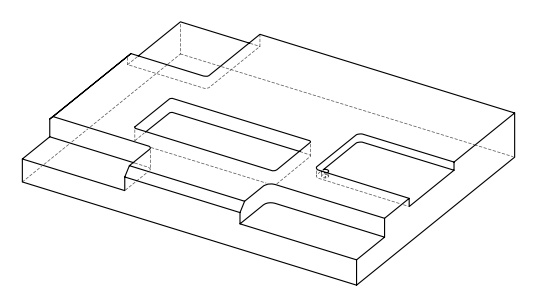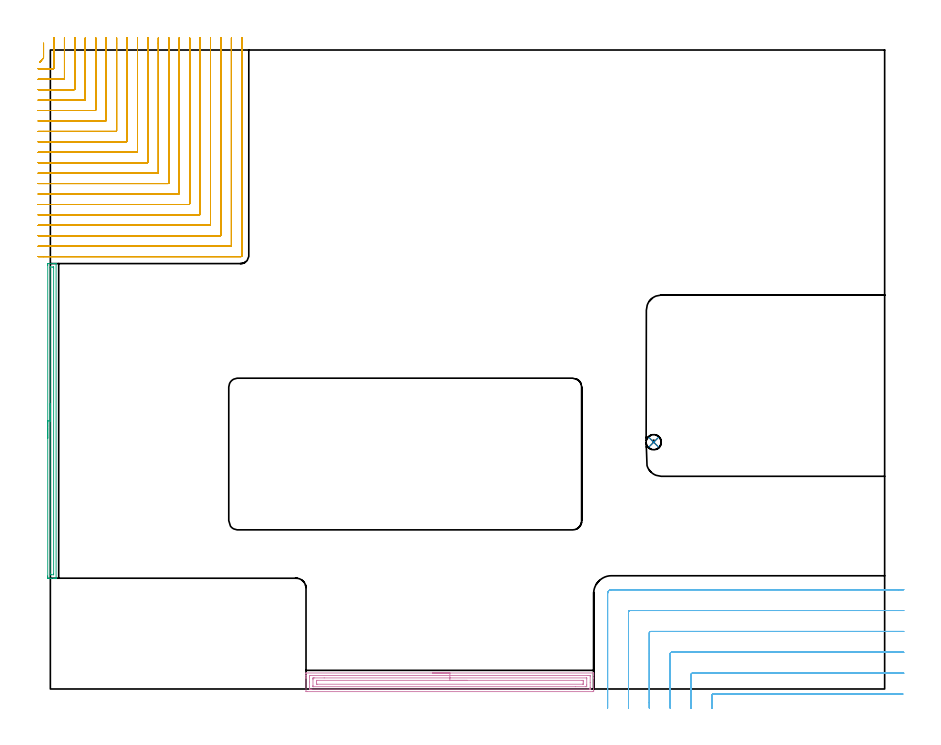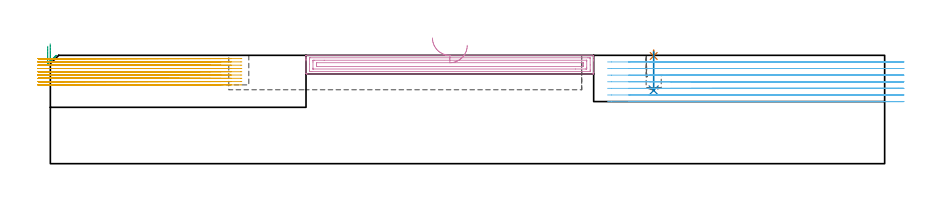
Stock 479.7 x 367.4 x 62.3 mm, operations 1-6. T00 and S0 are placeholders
(PLAN: 9 operations, 7 tool changes, 162 min)
(1 SPOT_DRILL | STEP1POCKET | NXT0321_9005460120000 | 0.03 min | 0 mm3)
(2 DRILL_BLIND_HOLE_INTO_CENTER | STEP1POCKET | NXT0301_058 | 0.09 min | 1128 mm3)
(3 AREA_MILL | FG_CHAMFER_SURFACE | UGT0205_001 | 3.07 min | 2157 mm3)
(4 AREA_MILL_1 | FG_CHAMFER_SURFACE_1 | UGT0205_001 | 5.54 min | 10171 mm3)
(5 MILL_CORNER_NOTCH_RECTANGULAR | CORNER_NOTCH_RECTANGULAR | NXT0201_009 | Follow Part, ap 2, ae 75% | 50.91 min | 238082 mm3)
(6 MILL_CORNER_NOTCH_RECTANGULAR_1 | CORNER_NOTCH_RECTANGULAR_1 | UGT0201_008 | Follow Part, ap 4, ae 75% | 16.25 min | 288770 mm3)
(7 MILL_CORNER_NOTCH_RECTANGULAR_2 | CORNER_NOTCH_RECTANGULAR_2 | NXT0201_013 | Follow Part, ap 2.5, ae 75% | 37.01 min | 279392 mm3)
(8 MILL_OPEN_POCKET | POCKET_OPEN | UGT0201_008 | Follow Part, ap 4, ae 75% | 10.31 min | 163121 mm3)
(9 MILL_RECTANGULAR_POCKET | POCKET_RECTANGULAR_STRAIGHT | NXT0201_013 | Follow Part, ap 2.5, ae 75% | 38.78 min | 349963 mm3)
(TOOL NXT0321_9005460120000 | NC Spot Drill, 142deg, 12mm, Carbide, Uncoated | D12 PA142 FL30 Z2)
(TOOL NXT0301_058 | Carbide Drill 8.7mm [860.1-0870-026A1-MM 2214] | D8.7 PA140 FL47 Z2)
(TOOL UGT0205_001 | Chamfer Mill 20 x 3 x 45 deg. | D20 FL50 Z2)
(TOOL NXT0201_009 | ENDMILL 8mm [2P460-0800-NA 1630] | D8 FL26 Z6)
(TOOL UGT0201_008 | End Mill 16 mm | D16 FL32 Z4)
(TOOL NXT0201_013 | ENDMILL 10mm | D10 FL30 Z4)
(OP 1 SPOT_DRILL)
G17 G21 G94 G90
T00 M6
G54
G17 G0 G90 X346.9 Y141.9 S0 M3
G43 Z72.3 H0
G94 G81 G98 Z61.926 F250. R65.3
G80
M5
M2
(OP 2 DRILL_BLIND_HOLE_INTO_CENTER)
G17 G21 G94 G90
T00 M6
G54
G17 G0 G90 X346.9 Y141.9 S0 M3
G43 Z72.3 H1
G94 G81 G98 Z42.1 F250. R64.3
G80
M5
M2
(OP 3 AREA_MILL)
G17 G21 G94 G90
T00 M6
G54
G17 G0 G90 X-1.5 Y144.15 S1061 M3
G43 Z72.3 H0
Z67.5
G94 G1 Y144.188 Z66.628 F250.
Y144.302 Z65.763
Y144.491 Z64.912
Y144.753 Z64.08
Y145.087 Z63.274
Y145.49 Z62.5
Y145.958 Z61.764
Y146.49 Z61.072
Y147.079 Z60.429
Y147.722 Z59.84
Y148.414 Z59.308
Y149.15 Z58.84
Y149.924 Z58.437
Y150.73 Z58.103
Y151.562 Z57.841
Y152.413 Z57.652
Y153.278 Z57.538
Y154.15 Z57.5
Y243.696
X-1.499 Y243.976 Z57.501
X-1.493 Y244.583 Z57.504
X-1.491 Y244.593 Z57.505
X-0.886 Y244.6 Z58.109
X1.793 Z60.788
X2.502 Z61.501
X2.813 Z61.813
X3.236 Y244.593 Z62.228
X3.297 Y244.59 Z62.288
X3.3 Y244.422 Z62.3
Y63.877
X3.297 Y63.708 Z62.288
X3.292 Y63.707 Z62.283
X3.235 Y63.704 Z62.226
X2.813 Y63.7 Z61.813
X2.501 Z61.501
X1.793 Z60.788
X0.546 Z59.543
X0.007 Z59.002
X-0.617 Z58.379
X-0.886 Y63.701 Z58.109
X-1.144 Y63.702 Z57.852
X-1.491 Y63.707 Z57.505
X-1.493 Y63.717 Z57.504
X-1.498 Y64.324 Z57.502
X-1.5 Y64.939 Z57.5
Y154.15
X-0.086 Z58.914
X-0.085 Y242.281 Z58.915
X-0.084 Y242.374 Z58.916
X-0.079 Y242.558 Z58.921
X-0.077 Y242.592 Z58.923
X-0.069 Y242.594 Z58.931
X-0.044 Y242.597 Z58.956
X0.007 Y242.599 Z59.007
X1.383 Z60.383
X1.793 Y242.593 Z60.793
X1.851 Y242.59 Z60.851
X1.879 Y242.582 Z60.879
X1.885 Y242.188 Z60.885
Y66.019
X1.884 Y65.926 Z60.884
X1.879 Y65.742 Z60.879
X1.876 Y65.708 Z60.876
X1.869 Y65.706 Z60.869
X1.844 Y65.703 Z60.844
X1.793 Y65.701 Z60.793
X0.417 Z59.417
X0.007 Y65.707 Z59.007
X-0.051 Y65.71 Z58.949
X-0.079 Y65.718 Z58.921
X-0.086 Y66.112 Z58.914
Y154.15
Y155.022 Z58.952
Y155.886 Z59.066
Y156.738 Z59.255
Y157.57 Z59.517
Y158.376 Z59.851
Y159.15 Z60.254
Y159.886 Z60.723
Y160.578 Z61.254
Y161.221 Z61.843
Y161.81 Z62.486
Y162.341 Z63.178
Y162.81 Z63.914
Y163.213 Z64.688
Y163.547 Z65.494
Y163.809 Z66.326
Y163.998 Z67.178
Y164.112 Z68.043
Y164.15 Z68.914
G0 Z72.3
M5
M2
(OP 4 AREA_MILL_1)
G17 G21 G94 G90
T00 M6
G54
G17 G0 G90 X219.7 Y9.2 S1061 M3
G43 Z72.3 H0
G94 G1 X219.738 Z71.428 F250.
X219.852 Z70.563
X220.041 Z69.712
X220.303 Z68.88
X220.637 Z68.074
X221.04 Z67.3
X221.508 Z66.564
X222.04 Z65.872
X222.629 Z65.229
X223.272 Z64.639
X223.964 Z64.108
X224.7 Z63.64
X225.474 Z63.237
X226.28 Z62.903
X227.112 Z62.641
X227.964 Z62.452
X228.828 Z62.338
X229.7 Z62.3
X312.242
X312.391 Y9.197 Z62.288
X312.393 Y9.184 Z62.275
X312.4 Y8.855 Z61.954
Y8.454 Z61.553
Y7.828 Z60.923
Y6.631 Z59.728
Y6.06 Z59.154
Y-0.727 Z52.371
X312.397 Y-1.012 Z52.085
X312.391 Y-1.492 Z51.606
X312.283 Y-1.495 Z51.603
X311.796 Y-1.5 Z51.6
X147.604
X147.2 Y-1.496 Z51.602
X147.01 Y-1.491 Z51.606
X147. Y-1.298 Z51.799
Y6.06 Z59.154
Y6.631 Z59.728
Y6.944 Z60.04
Y7.516 Z60.612
Y7.828 Z60.923
Y8.855 Z61.954
X147.007 Y9.184 Z62.275
X147.009 Y9.197 Z62.288
X147.158 Y9.2 Z62.3
X229.7
Y7.786 Z60.886
X309.119
X310.011 Y7.784 Z60.884
X310.056
X310.39 Y7.768 Z60.868
X310.393 Y7.669 Z60.769
X310.399 Y7.445 Z60.545
X310.4 Y3.657 Z56.757
Y0.756 Z53.856
Y0.371 Z53.471
X310.395 Y-0.014 Z53.086
X310.391 Y-0.065 Z53.035
X310.387 Y-0.08 Z53.02
X310.381 Y-0.081 Z53.019
X310.33 Y-0.084 Z53.016
X310.224 Y-0.085 Z53.015
X310.011 Y-0.086 Z53.014
X150.281
X149.389 Y-0.085 Z53.015
X149.344 Y-0.084 Z53.016
X149.01 Y-0.068 Z53.032
X149.007 Y0.031 Z53.131
X149.001 Y0.255 Z53.355
X149. Y4.043 Z57.143
Y6.944 Z60.044
Y7.329 Z60.429
X149.005 Y7.714 Z60.814
X149.009 Y7.765 Z60.865
X149.013 Y7.78 Z60.88
X149.019 Y7.781 Z60.881
X149.07 Y7.784 Z60.884
X149.176 Y7.785 Z60.885
X149.389 Y7.786 Z60.886
X229.7
Y6.371 Z59.471
X308.227
X308.331 Y6.369 Z59.469
X308.368 Y6.367 Z59.467
X308.383 Y6.365 Z59.465
X308.39 Y6.345 Z59.445
X308.395 Y6.232 Z59.332
X308.398 Y6.06 Z59.16
X308.4 Y5.889 Z58.989
Y2.352 Z55.452
X308.396 Y1.64 Z54.74
X308.391 Y1.477 Z54.577
X308.375 Y1.335 Z54.435
X308.227 Y1.334 Z54.434
X307.648 Y1.329 Z54.429
X301.904 Y1.328 Z54.428
X151.173 Y1.329 Z54.429
X151.069 Y1.331 Z54.431
X151.032 Y1.333 Z54.433
X151.017 Y1.334 Z54.434
X151.01 Y1.355 Z54.455
X151.005 Y1.468 Z54.568
X151.001 Y1.64 Z54.74
X151. Y1.811 Z54.911
Y5.348 Z58.448
X151.005 Y6.06 Z59.16
X151.009 Y6.223 Z59.323
X151.025 Y6.364 Z59.464
X151.173 Y6.366 Z59.466
X151.753 Y6.37 Z59.47
X157.46 Y6.371 Z59.471
X229.7
Y4.957 Z58.057
X305.771
X306.295 Y4.955 Z58.055
X306.349 Y4.953 Z58.053
X306.382 Y4.951 Z58.051
X306.39 Y4.918 Z58.018
X306.395 Y4.724 Z57.824
X306.4 Y4.334 Z57.434
Y3.408 Z56.508
X306.397 Y2.987 Z56.087
X306.393 Y2.777 Z55.877
X306.39 Y2.755 Z55.855
X306.373 Y2.749 Z55.849
X306.317 Y2.746 Z55.846
X306.22 Y2.743 Z55.843
X153.629
X153.105 Y2.745 Z55.845
X153.051 Y2.746 Z55.846
X153.018 Y2.749 Z55.849
X153.01 Y2.782 Z55.882
X153.005 Y2.976 Z56.076
X153. Y3.366 Z56.466
Y4.25 Z57.35
Y4.292 Z57.392
X153.003 Y4.713 Z57.813
X153.007 Y4.923 Z58.023
X153.01 Y4.945 Z58.045
X153.027 Y4.95 Z58.05
X153.083 Y4.954 Z58.054
X153.18 Y4.956 Z58.056
X229.7 Y4.957 Z58.057
X230.572 Z58.095
X231.436 Z58.209
X232.288 Z58.398
X233.12 Z58.66
X233.926 Z58.994
X234.7 Z59.397
X235.436 Z59.866
X236.128 Z60.397
X236.771 Z60.986
X237.36 Z61.629
X237.892 Z62.321
X238.36 Z63.057
X238.763 Z63.831
X239.097 Z64.637
X239.359 Z65.469
X239.548 Z66.321
X239.662 Z67.186
X239.7 Z68.057
G0 Z72.3
M5
M2
(OP 5 MILL_CORNER_NOTCH_RECTANGULAR)
G17 G21 G94 G90
T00 M6
G54
G17 G0 G90 X-5.985 Y360.485 S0 M3
G43 Z72.3 H1
Z60.411
G94 G1 X-4. Y362.735 F250.
G3 X-3.9 Y362.992 R0.4
G1 Y368.289
Y371.289
G0 Z72.3
X-7. Y356.6
Z60.411
G1 X-4.
X1.707 F500.
G3 X2.1 Y356.993 R0.4
G1 Y371.4
Y374.4 F250.
G0 Z72.3
X-7. Y350.6
Z60.411
G1 X-4.
X1.707 F500.
X7.707
G3 X8.1 Y350.993 R0.4
G1 Y371.4
Y374.4 F250.
G0 Z72.3
X-7. Y344.6
Z60.411
G1 X-4.
X7.707 F500.
X13.706
G3 X14.1 Y344.994 R0.4
G1 Y371.4
Y374.4 F250.
G0 Z72.3
X-7. Y338.6
Z60.411
G1 X-4.
X13.706 F500.
X19.706
G3 X20.1 Y338.994 R0.4
G1 Y371.4
Y374.4 F250.
G0 Z72.3
X-7. Y332.6
Z60.411
G1 X-4.
X19.706 F500.
X25.706
G3 X26.1 Y332.994 R0.4
G1 Y371.4
Y374.4 F250.
G0 Z72.3
X-7. Y326.6
Z60.411
G1 X-4.
X25.706 F500.
X31.706
G3 X32.1 Y326.994 R0.4
G1 Y371.4
Y374.4 F250.
G0 Z72.3
X-7. Y320.6
Z60.411
G1 X-4.
X31.706 F500.
X37.705
G3 X38.1 Y320.995 R0.4
G1 Y371.4
Y374.4 F250.
G0 Z72.3
X-7. Y314.6
Z60.411
G1 X-4.
X37.705 F500.
X43.705
G3 X44.1 Y314.995 R0.4
G1 Y371.4
Y374.4 F250.
G0 Z72.3
X-7. Y308.6
Z60.411
G1 X-4.
X43.705 F500.
X49.705
G3 X50.1 Y308.995 R0.4
G1 Y371.4
Y374.4 F250.
G0 Z72.3
X-7. Y302.6
Z60.411
G1 X-4.
X49.705 F500.
X55.705
G3 X56.1 Y302.995 R0.4
G1 Y371.4
Y374.4 F250.
G0 Z72.3
X-7. Y296.6
Z60.411
G1 X-4.
X55.705 F500.
X61.705
G3 X62.1 Y296.995 R0.4
G1 Y371.4
Y374.4 F250.
G0 Z72.3
X-7. Y290.6
Z60.411
G1 X-4.
X61.705 F500.
X67.704
G3 X68.1 Y290.996 R0.4
G1 Y371.4
Y374.4 F250.
G0 Z72.3
X-7. Y284.6
Z60.411
G1 X-4.
X67.704 F500.
X73.704
G3 X74.1 Y284.996 R0.4
G1 Y371.4
Y374.4 F250.
G0 Z72.3
X-7. Y278.599
Z60.411
G1 X-4. Y278.6
X73.704 F500.
X79.704
G3 X80.1 Y278.996 R0.4
G1 Y371.4
Y374.4 F250.
G0 Z72.3
X-7. Y272.599
Z60.411
G1 X-4. Y272.6
X79.704 F500.
X85.704
G3 X86.1 Y272.996 R0.4
G1 Y371.4
Y374.4 F250.
G0 Z72.3
X-7. Y266.599
Z60.411
G1 X-4. Y266.6
X85.704 F500.
X91.704
G3 X92.1 Y266.996 R0.4
G1 Y371.4
Y374.4 F250.
G0 Z72.3
X-7. Y260.599
Z60.411
G1 X-4. Y260.6
X91.704 F500.
X97.703
G3 X98.1 Y260.997 R0.4
G1 Y371.4
Y374.4 F250.
G0 Z72.3
X-7. Y254.597
Z60.411
G1 X-4. Y254.6
X97.703 F500.
X103.703
G3 X104.1 Y254.997 R0.4
G1 Y371.4
Y374.4 F250.
G0 Z72.3
X-6.994 Y248.6
Z60.411
G1 X-3.994
X109.6 F500.
G3 X110.1 Y249.1 R0.5
G1 Y371.4
Y374.4 F250.
G0 Z72.3
X-5.985 Y360.485
Z58.522
G1 X-4. Y362.735
G3 X-3.9 Y362.992 R0.4
G1 Y368.289
Y371.289
G0 Z72.3
X-7. Y356.6
Z58.522
G1 X-4.
X1.707 F500.
G3 X2.1 Y356.993 R0.4
G1 Y371.4
Y374.4 F250.
G0 Z72.3
X-7. Y350.6
Z58.522
G1 X-4.
X7.707 F500.
G3 X8.1 Y350.993 R0.4
G1 Y371.4
Y374.4 F250.
G0 Z72.3
X-7. Y344.6
Z58.522
G1 X-4.
X13.706 F500.
G3 X14.1 Y344.994 R0.4
G1 Y371.4
Y374.4 F250.
G0 Z72.3
X-7. Y338.6
Z58.522
G1 X-4.
X19.706 F500.
G3 X20.1 Y338.994 R0.4
G1 Y371.4
Y374.4 F250.
G0 Z72.3
X-7. Y332.6
Z58.522
G1 X-4.
X25.706 F500.
G3 X26.1 Y332.994 R0.4
G1 Y371.4
Y374.4 F250.
G0 Z72.3
X-7. Y326.6
Z58.522
G1 X-4.
X31.706 F500.
G3 X32.1 Y326.994 R0.4
G1 Y371.4
Y374.4 F250.
G0 Z72.3
X-7. Y320.6
Z58.522
G1 X-4.
X37.705 F500.
G3 X38.1 Y320.995 R0.4
G1 Y371.4
Y374.4 F250.
G0 Z72.3
X-7. Y314.6
Z58.522
G1 X-4.
X43.705 F500.
G3 X44.1 Y314.995 R0.4
G1 Y371.4
Y374.4 F250.
G0 Z72.3
X-7. Y308.6
Z58.522
G1 X-4.
X49.705 F500.
G3 X50.1 Y308.995 R0.4
G1 Y371.4
Y374.4 F250.
G0 Z72.3
X-7. Y302.6
Z58.522
G1 X-4.
X55.705 F500.
G3 X56.1 Y302.995 R0.4
G1 Y371.4
Y374.4 F250.
G0 Z72.3
X-7. Y296.6
Z58.522
G1 X-4.
X61.705 F500.
G3 X62.1 Y296.995 R0.4
G1 Y371.4
Y374.4 F250.
G0 Z72.3
X-7. Y290.6
Z58.522
G1 X-4.
X67.704 F500.
G3 X68.1 Y290.996 R0.4
G1 Y371.4
Y374.4 F250.
G0 Z72.3
X-7. Y284.6
Z58.522
G1 X-4.
X73.704 F500.
G3 X74.1 Y284.996 R0.4
G1 Y371.4
Y374.4 F250.
G0 Z72.3
X-7. Y278.6
Z58.522
G1 X-4.
X79.704 F500.
G3 X80.1 Y278.996 R0.4
G1 Y371.4
Y374.4 F250.
G0 Z72.3
X-7. Y272.6
Z58.522
G1 X-4.
X85.704 F500.
G3 X86.1 Y272.996 R0.4
G1 Y371.4
Y374.4 F250.
G0 Z72.3
X-7. Y266.6
Z58.522
G1 X-4.
X91.704 F500.
G3 X92.1 Y266.996 R0.4
G1 Y371.4
Y374.4 F250.
G0 Z72.3
X-7. Y260.6
Z58.522
G1 X-4.
X97.703 F500.
G3 X98.1 Y260.997 R0.4
G1 Y371.4
Y374.4 F250.
G0 Z72.3
X-7. Y254.6
Z58.522
G1 X-4.
X103.703 F500.
G3 X104.1 Y254.997 R0.4
G1 Y371.4
Y374.4 F250.
G0 Z72.3
X-7. Y248.6
Z58.522
G1 X-4.
X109.6 F500.
G3 X110.1 Y249.1 R0.5
G1 Y371.4
Y374.4 F250.
G0 Z72.3
X-5.985 Y360.485
Z56.633
G1 X-4. Y362.735
G3 X-3.9 Y362.992 R0.4
G1 Y368.289
Y371.289
G0 Z72.3
X-7. Y356.6
Z56.633
G1 X-4.
X1.707 F500.
G3 X2.1 Y356.993 R0.4
G1 Y371.4
Y374.4 F250.
G0 Z72.3
X-7. Y350.6
Z56.633
G1 X-4.
X7.707 F500.
G3 X8.1 Y350.993 R0.4
G1 Y371.4
Y374.4 F250.
G0 Z72.3
X-7. Y344.6
Z56.633
G1 X-4.
X13.706 F500.
G3 X14.1 Y344.994 R0.4
G1 Y371.4
Y374.4 F250.
G0 Z72.3
X-7. Y338.6
Z56.633
G1 X-4.
X19.706 F500.
G3 X20.1 Y338.994 R0.4
G1 Y371.4
Y374.4 F250.
G0 Z72.3
X-7. Y332.6
Z56.633
G1 X-4.
X25.706 F500.
G3 X26.1 Y332.994 R0.4
G1 Y371.4
Y374.4 F250.
G0 Z72.3
X-7. Y326.6
Z56.633
G1 X-4.
X31.706 F500.
G3 X32.1 Y326.994 R0.4
G1 Y371.4
Y374.4 F250.
G0 Z72.3
X-7. Y320.6
Z56.633
G1 X-4.
X37.705 F500.
G3 X38.1 Y320.995 R0.4
G1 Y371.4
Y374.4 F250.
G0 Z72.3
X-7. Y314.6
Z56.633
G1 X-4.
X43.705 F500.
G3 X44.1 Y314.995 R0.4
G1 Y371.4
Y374.4 F250.
G0 Z72.3
X-7. Y308.6
Z56.633
G1 X-4.
X49.705 F500.
G3 X50.1 Y308.995 R0.4
G1 Y371.4
Y374.4 F250.
G0 Z72.3
X-7. Y302.6
Z56.633
G1 X-4.
X55.705 F500.
G3 X56.1 Y302.995 R0.4
G1 Y371.4
Y374.4 F250.
G0 Z72.3
X-7. Y296.6
Z56.633
G1 X-4.
X61.705 F500.
G3 X62.1 Y296.995 R0.4
G1 Y371.4
Y374.4 F250.
G0 Z72.3
X-7. Y290.6
Z56.633
G1 X-4.
X67.704 F500.
G3 X68.1 Y290.996 R0.4
G1 Y371.4
Y374.4 F250.
G0 Z72.3
X-7. Y284.6
Z56.633
G1 X-4.
X73.704 F500.
G3 X74.1 Y284.996 R0.4
G1 Y371.4
Y374.4 F250.
G0 Z72.3
X-7. Y278.6
Z56.633
G1 X-4.
X79.704 F500.
G3 X80.1 Y278.996 R0.4
G1 Y371.4
Y374.4 F250.
G0 Z72.3
X-7. Y272.6
Z56.633
G1 X-4.
X85.704 F500.
G3 X86.1 Y272.996 R0.4
G1 Y371.4
Y374.4 F250.
G0 Z72.3
X-7. Y266.6
Z56.633
G1 X-4.
X91.704 F500.
G3 X92.1 Y266.996 R0.4
G1 Y371.4
Y374.4 F250.
G0 Z72.3
X-7. Y260.6
Z56.633
G1 X-4.
X97.703 F500.
G3 X98.1 Y260.997 R0.4
G1 Y371.4
Y374.4 F250.
G0 Z72.3
X-7. Y254.6
Z56.633
G1 X-4.
X103.703 F500.
G3 X104.1 Y254.997 R0.4
G1 Y371.4
Y374.4 F250.
G0 Z72.3
X-7. Y248.6
Z56.633
G1 X-4.
X109.6 F500.
G3 X110.1 Y249.1 R0.5
G1 Y371.4
Y374.4 F250.
G0 Z72.3
X-5.985 Y360.485
Z54.744
G1 X-4. Y362.735
G3 X-3.9 Y362.993 R0.4
G1 Y368.289
Y371.289
G0 Z72.3
X-7. Y356.6
Z54.744
G1 X-4.
X1.707 F500.
G3 X2.1 Y356.993 R0.4
G1 Y371.4
Y374.4 F250.
G0 Z72.3
X-7. Y350.6
Z54.744
G1 X-4.
X7.707 F500.
G3 X8.1 Y350.993 R0.4
G1 Y371.4
Y374.4 F250.
G0 Z72.3
X-7. Y344.6
Z54.744
G1 X-4.
X13.706 F500.
G3 X14.1 Y344.994 R0.4
G1 Y371.4
Y374.4 F250.
G0 Z72.3
X-7. Y338.6
Z54.744
G1 X-4.
X19.706 F500.
G3 X20.1 Y338.994 R0.4
G1 Y371.4
Y374.4 F250.
G0 Z72.3
X-7. Y332.6
Z54.744
G1 X-4.
X25.706 F500.
G3 X26.1 Y332.994 R0.4
G1 Y371.4
Y374.4 F250.
G0 Z72.3
X-7. Y326.6
Z54.744
G1 X-4.
X31.706 F500.
G3 X32.1 Y326.994 R0.4
G1 Y371.4
Y374.4 F250.
G0 Z72.3
X-7. Y320.6
Z54.744
G1 X-4.
X37.705 F500.
G3 X38.1 Y320.995 R0.4
G1 Y371.4
Y374.4 F250.
G0 Z72.3
X-7. Y314.6
Z54.744
G1 X-4.
X43.705 F500.
G3 X44.1 Y314.995 R0.4
G1 Y371.4
Y374.4 F250.
G0 Z72.3
X-7. Y308.6
Z54.744
G1 X-4.
X49.705 F500.
G3 X50.1 Y308.995 R0.4
G1 Y371.4
Y374.4 F250.
G0 Z72.3
X-7. Y302.6
Z54.744
G1 X-4.
X55.705 F500.
G3 X56.1 Y302.995 R0.4
G1 Y371.4
Y374.4 F250.
G0 Z72.3
X-7. Y296.6
Z54.744
G1 X-4.
X61.705 F500.
G3 X62.1 Y296.995 R0.4
G1 Y371.4
Y374.4 F250.
G0 Z72.3
X-7. Y290.6
Z54.744
G1 X-4.
X67.704 F500.
G3 X68.1 Y290.996 R0.4
G1 Y371.4
Y374.4 F250.
G0 Z72.3
X-7. Y284.6
Z54.744
G1 X-4.
X73.704 F500.
G3 X74.1 Y284.996 R0.4
G1 Y371.4
Y374.4 F250.
G0 Z72.3
X-7. Y278.6
Z54.744
G1 X-4.
X79.704 F500.
G3 X80.1 Y278.996 R0.4
G1 Y371.4
Y374.4 F250.
G0 Z72.3
X-7. Y272.6
Z54.744
G1 X-4.
X85.704 F500.
G3 X86.1 Y272.996 R0.4
G1 Y371.4
Y374.4 F250.
G0 Z72.3
X-7. Y266.6
Z54.744
G1 X-4.
X91.704 F500.
G3 X92.1 Y266.996 R0.4
G1 Y371.4
Y374.4 F250.
G0 Z72.3
X-7. Y260.6
Z54.744
G1 X-4.
X97.703 F500.
G3 X98.1 Y260.997 R0.4
G1 Y371.4
Y374.4 F250.
G0 Z72.3
X-7. Y254.6
Z54.744
G1 X-4.
X103.703 F500.
G3 X104.1 Y254.997 R0.4
G1 Y371.4
Y374.4 F250.
G0 Z72.3
X-7. Y248.6
Z54.744
G1 X-4.
X109.6 F500.
G3 X110.1 Y249.1 R0.5
G1 Y371.4
Y374.4 F250.
G0 Z72.3
X-5.985 Y360.485
Z52.856
G1 X-4. Y362.735
G3 X-3.9 Y362.993 R0.4
G1 Y368.289
Y371.289
G0 Z72.3
X-7. Y356.6
Z52.856
G1 X-4.
X1.707 F500.
G3 X2.1 Y356.993 R0.4
G1 Y371.4
Y374.4 F250.
G0 Z72.3
X-7. Y350.6
Z52.856
G1 X-4.
X7.707 F500.
G3 X8.1 Y350.993 R0.4
G1 Y371.4
Y374.4 F250.
G0 Z72.3
X-7. Y344.6
Z52.856
G1 X-4.
X13.706 F500.
G3 X14.1 Y344.994 R0.4
G1 Y371.4
Y374.4 F250.
G0 Z72.3
X-7. Y338.6
Z52.856
G1 X-4.
X19.706 F500.
G3 X20.1 Y338.994 R0.4
G1 Y371.4
Y374.4 F250.
G0 Z72.3
X-7. Y332.6
Z52.856
G1 X-4.
X25.706 F500.
G3 X26.1 Y332.994 R0.4
G1 Y371.4
Y374.4 F250.
G0 Z72.3
X-7. Y326.6
Z52.856
G1 X-4.
X31.706 F500.
G3 X32.1 Y326.994 R0.4
G1 Y371.4
Y374.4 F250.
G0 Z72.3
X-7. Y320.6
Z52.856
G1 X-4.
X37.705 F500.
G3 X38.1 Y320.995 R0.4
G1 Y371.4
Y374.4 F250.
G0 Z72.3
X-7. Y314.6
Z52.856
G1 X-4.
X43.705 F500.
G3 X44.1 Y314.995 R0.4
G1 Y371.4
Y374.4 F250.
G0 Z72.3
X-7. Y308.6
Z52.856
G1 X-4.
X49.705 F500.
G3 X50.1 Y308.995 R0.4
G1 Y371.4
Y374.4 F250.
G0 Z72.3
X-7. Y302.6
Z52.856
G1 X-4.
X55.705 F500.
G3 X56.1 Y302.995 R0.4
G1 Y371.4
Y374.4 F250.
G0 Z72.3
X-7. Y296.6
Z52.856
G1 X-4.
X61.705 F500.
G3 X62.1 Y296.995 R0.4
G1 Y371.4
Y374.4 F250.
G0 Z72.3
X-7. Y290.6
Z52.856
G1 X-4.
X67.704 F500.
G3 X68.1 Y290.996 R0.4
G1 Y371.4
Y374.4 F250.
G0 Z72.3
X-7. Y284.6
Z52.856
G1 X-4.
X73.704 F500.
G3 X74.1 Y284.996 R0.4
G1 Y371.4
Y374.4 F250.
G0 Z72.3
X-7. Y278.6
Z52.856
G1 X-4.
X79.704 F500.
G3 X80.1 Y278.996 R0.4
G1 Y371.4
Y374.4 F250.
G0 Z72.3
X-7. Y272.6
Z52.856
G1 X-4.
X85.704 F500.
G3 X86.1 Y272.996 R0.4
G1 Y371.4
Y374.4 F250.
G0 Z72.3
X-7. Y266.6
Z52.856
G1 X-4.
X91.704 F500.
G3 X92.1 Y266.996 R0.4
G1 Y371.4
Y374.4 F250.
G0 Z72.3
X-7. Y260.6
Z52.856
G1 X-4.
X97.703 F500.
G3 X98.1 Y260.997 R0.4
G1 Y371.4
Y374.4 F250.
G0 Z72.3
X-7. Y254.6
Z52.856
G1 X-4.
X103.703 F500.
G3 X104.1 Y254.997 R0.4
G1 Y371.4
Y374.4 F250.
G0 Z72.3
X-7. Y248.6
Z52.856
G1 X-4.
X109.6 F500.
G3 X110.1 Y249.1 R0.5
G1 Y371.4
Y374.4 F250.
G0 Z72.3
X-5.985 Y360.485
Z50.967
G1 X-4. Y362.735
G3 X-3.9 Y362.992 R0.4
G1 Y368.289
Y371.289
G0 Z72.3
X-7. Y356.6
Z50.967
G1 X-4.
X1.707 F500.
G3 X2.1 Y356.993 R0.4
G1 Y371.4
Y374.4 F250.
G0 Z72.3
X-7. Y350.6
Z50.967
G1 X-4.
X7.707 F500.
G3 X8.1 Y350.993 R0.4
G1 Y371.4
Y374.4 F250.
G0 Z72.3
X-7. Y344.6
Z50.967
G1 X-4.
X13.706 F500.
G3 X14.1 Y344.994 R0.4
G1 Y371.4
Y374.4 F250.
G0 Z72.3
X-7. Y338.6
Z50.967
G1 X-4.
X19.706 F500.
G3 X20.1 Y338.994 R0.4
G1 Y371.4
Y374.4 F250.
G0 Z72.3
X-7. Y332.6
Z50.967
G1 X-4.
X25.706 F500.
G3 X26.1 Y332.994 R0.4
G1 Y371.4
Y374.4 F250.
G0 Z72.3
X-7. Y326.6
Z50.967
G1 X-4.
X31.706 F500.
G3 X32.1 Y326.994 R0.4
G1 Y371.4
Y374.4 F250.
G0 Z72.3
X-7. Y320.6
Z50.967
G1 X-4.
X37.705 F500.
G3 X38.1 Y320.995 R0.4
G1 Y371.4
Y374.4 F250.
G0 Z72.3
X-7. Y314.6
Z50.967
G1 X-4.
X43.705 F500.
G3 X44.1 Y314.995 R0.4
G1 Y371.4
Y374.4 F250.
G0 Z72.3
X-7. Y308.6
Z50.967
G1 X-4.
X49.705 F500.
G3 X50.1 Y308.995 R0.4
G1 Y371.4
Y374.4 F250.
G0 Z72.3
X-7. Y302.6
Z50.967
G1 X-4.
X55.705 F500.
G3 X56.1 Y302.995 R0.4
G1 Y371.4
Y374.4 F250.
G0 Z72.3
X-7. Y296.6
Z50.967
G1 X-4.
X61.705 F500.
G3 X62.1 Y296.995 R0.4
G1 Y371.4
Y374.4 F250.
G0 Z72.3
X-7. Y290.6
Z50.967
G1 X-4.
X67.704 F500.
G3 X68.1 Y290.996 R0.4
G1 Y371.4
Y374.4 F250.
G0 Z72.3
X-7. Y284.6
Z50.967
G1 X-4.
X73.704 F500.
G3 X74.1 Y284.996 R0.4
G1 Y371.4
Y374.4 F250.
G0 Z72.3
X-7. Y278.6
Z50.967
G1 X-4.
X79.704 F500.
G3 X80.1 Y278.996 R0.4
G1 Y371.4
Y374.4 F250.
G0 Z72.3
X-7. Y272.6
Z50.967
G1 X-4.
X85.704 F500.
G3 X86.1 Y272.996 R0.4
G1 Y371.4
Y374.4 F250.
G0 Z72.3
X-7. Y266.6
Z50.967
G1 X-4.
X91.704 F500.
G3 X92.1 Y266.996 R0.4
G1 Y371.4
Y374.4 F250.
G0 Z72.3
X-7. Y260.6
Z50.967
G1 X-4.
X97.703 F500.
G3 X98.1 Y260.997 R0.4
G1 Y371.4
Y374.4 F250.
G0 Z72.3
X-7. Y254.6
Z50.967
G1 X-4.
X103.703 F500.
G3 X104.1 Y254.997 R0.4
G1 Y371.4
Y374.4 F250.
G0 Z72.3
X-7. Y248.6
Z50.967
G1 X-4.
X109.6 F500.
G3 X110.1 Y249.1 R0.5
G1 Y371.4
Y374.4 F250.
G0 Z72.3
X-5.985 Y360.485
Z49.078
G1 X-4. Y362.735
G3 X-3.9 Y362.992 R0.4
G1 Y368.289
Y371.289
G0 Z72.3
X-7. Y356.6
Z49.078
G1 X-4.
X1.707 F500.
G3 X2.1 Y356.993 R0.4
G1 Y371.4
Y374.4 F250.
G0 Z72.3
X-7. Y350.6
Z49.078
G1 X-4.
X7.707 F500.
G3 X8.1 Y350.993 R0.4
G1 Y371.4
Y374.4 F250.
G0 Z72.3
X-7. Y344.6
Z49.078
G1 X-4.
X13.706 F500.
G3 X14.1 Y344.994 R0.4
G1 Y371.4
Y374.4 F250.
G0 Z72.3
X-7. Y338.6
Z49.078
G1 X-4.
X19.706 F500.
G3 X20.1 Y338.994 R0.4
G1 Y371.4
Y374.4 F250.
G0 Z72.3
X-7. Y332.6
Z49.078
G1 X-4.
X25.706 F500.
G3 X26.1 Y332.994 R0.4
G1 Y371.4
Y374.4 F250.
G0 Z72.3
X-7. Y326.6
Z49.078
G1 X-4.
X31.706 F500.
G3 X32.1 Y326.994 R0.4
G1 Y371.4
Y374.4 F250.
G0 Z72.3
X-7. Y320.6
Z49.078
G1 X-4.
X37.705 F500.
G3 X38.1 Y320.995 R0.4
G1 Y371.4
Y374.4 F250.
G0 Z72.3
X-7. Y314.6
Z49.078
G1 X-4.
X43.705 F500.
G3 X44.1 Y314.995 R0.4
G1 Y371.4
Y374.4 F250.
G0 Z72.3
X-7. Y308.6
Z49.078
G1 X-4.
X49.705 F500.
G3 X50.1 Y308.995 R0.4
G1 Y371.4
Y374.4 F250.
G0 Z72.3
X-7. Y302.6
Z49.078
G1 X-4.
X55.705 F500.
G3 X56.1 Y302.995 R0.4
G1 Y371.4
Y374.4 F250.
G0 Z72.3
X-7. Y296.6
Z49.078
G1 X-4.
X61.705 F500.
G3 X62.1 Y296.995 R0.4
G1 Y371.4
Y374.4 F250.
G0 Z72.3
X-7. Y290.6
Z49.078
G1 X-4.
X67.704 F500.
G3 X68.1 Y290.996 R0.4
G1 Y371.4
Y374.4 F250.
G0 Z72.3
X-7. Y284.6
Z49.078
G1 X-4.
X73.704 F500.
G3 X74.1 Y284.996 R0.4
G1 Y371.4
Y374.4 F250.
G0 Z72.3
X-7. Y278.6
Z49.078
G1 X-4.
X79.704 F500.
G3 X80.1 Y278.996 R0.4
G1 Y371.4
Y374.4 F250.
G0 Z72.3
X-7. Y272.6
Z49.078
G1 X-4.
X85.704 F500.
G3 X86.1 Y272.996 R0.4
G1 Y371.4
Y374.4 F250.
G0 Z72.3
X-7. Y266.6
Z49.078
G1 X-4.
X91.704 F500.
G3 X92.1 Y266.996 R0.4
G1 Y371.4
Y374.4 F250.
G0 Z72.3
X-7. Y260.6
Z49.078
G1 X-4.
X97.703 F500.
G3 X98.1 Y260.997 R0.4
G1 Y371.4
Y374.4 F250.
G0 Z72.3
X-7. Y254.6
Z49.078
G1 X-4.
X103.703 F500.
G3 X104.1 Y254.997 R0.4
G1 Y371.4
Y374.4 F250.
G0 Z72.3
X-7. Y248.6
Z49.078
G1 X-4.
X109.6 F500.
G3 X110.1 Y249.1 R0.5
G1 Y371.4
Y374.4 F250.
G0 Z72.3
X-5.985 Y360.485
Z47.189
G1 X-4. Y362.735
G3 X-3.9 Y362.992 R0.4
G1 Y368.289
Y371.289
G0 Z72.3
X-7. Y356.6
Z47.189
G1 X-4.
X1.707 F500.
G3 X2.1 Y356.993 R0.4
G1 Y371.4
Y374.4 F250.
G0 Z72.3
X-7. Y350.6
Z47.189
G1 X-4.
X7.707 F500.
G3 X8.1 Y350.993 R0.4
G1 Y371.4
Y374.4 F250.
G0 Z72.3
X-7. Y344.6
Z47.189
G1 X-4.
X13.706 F500.
G3 X14.1 Y344.994 R0.4
G1 Y371.4
Y374.4 F250.
G0 Z72.3
X-7. Y338.6
Z47.189
G1 X-4.
X19.706 F500.
G3 X20.1 Y338.994 R0.4
G1 Y371.4
Y374.4 F250.
G0 Z72.3
X-7. Y332.6
Z47.189
G1 X-4.
X25.706 F500.
G3 X26.1 Y332.994 R0.4
G1 Y371.4
Y374.4 F250.
G0 Z72.3
X-7. Y326.6
Z47.189
G1 X-4.
X31.706 F500.
G3 X32.1 Y326.994 R0.4
G1 Y371.4
Y374.4 F250.
G0 Z72.3
X-7. Y320.6
Z47.189
G1 X-4.
X37.705 F500.
G3 X38.1 Y320.995 R0.4
G1 Y371.4
Y374.4 F250.
G0 Z72.3
X-7. Y314.6
Z47.189
G1 X-4.
X43.705 F500.
G3 X44.1 Y314.995 R0.4
G1 Y371.4
Y374.4 F250.
G0 Z72.3
X-7. Y308.6
Z47.189
G1 X-4.
X49.705 F500.
G3 X50.1 Y308.995 R0.4
G1 Y371.4
Y374.4 F250.
G0 Z72.3
X-7. Y302.6
Z47.189
G1 X-4.
X55.705 F500.
G3 X56.1 Y302.995 R0.4
G1 Y371.4
Y374.4 F250.
G0 Z72.3
X-7. Y296.6
Z47.189
G1 X-4.
X61.705 F500.
G3 X62.1 Y296.995 R0.4
G1 Y371.4
Y374.4 F250.
G0 Z72.3
X-7. Y290.6
Z47.189
G1 X-4.
X67.704 F500.
G3 X68.1 Y290.996 R0.4
G1 Y371.4
Y374.4 F250.
G0 Z72.3
X-7. Y284.6
Z47.189
G1 X-4.
X73.704 F500.
G3 X74.1 Y284.996 R0.4
G1 Y371.4
Y374.4 F250.
G0 Z72.3
X-7. Y278.6
Z47.189
G1 X-4.
X79.704 F500.
G3 X80.1 Y278.996 R0.4
G1 Y371.4
Y374.4 F250.
G0 Z72.3
X-7. Y272.6
Z47.189
G1 X-4.
X85.704 F500.
G3 X86.1 Y272.996 R0.4
G1 Y371.4
Y374.4 F250.
G0 Z72.3
X-7. Y266.6
Z47.189
G1 X-4.
X91.704 F500.
G3 X92.1 Y266.996 R0.4
G1 Y371.4
Y374.4 F250.
G0 Z72.3
X-7. Y260.6
Z47.189
G1 X-4.
X97.703 F500.
G3 X98.1 Y260.997 R0.4
G1 Y371.4
Y374.4 F250.
G0 Z72.3
X-7. Y254.6
Z47.189
G1 X-4.
X103.703 F500.
G3 X104.1 Y254.997 R0.4
G1 Y371.4
Y374.4 F250.
G0 Z72.3
X-7. Y248.6
Z47.189
G1 X-4.
X109.6 F500.
G3 X110.1 Y249.1 R0.5
G1 Y371.4
Y374.4 F250.
G0 Z72.3
X-5.985 Y360.485
Z45.3
G1 X-4. Y362.735
G3 X-3.9 Y362.992 R0.4
G1 Y368.289
Y371.289
G0 Z72.3
X-7. Y356.6
Z45.3
G1 X-4.
X1.707 F500.
G3 X2.1 Y356.993 R0.4
G1 Y371.4
Y374.4 F250.
G0 Z72.3
X-7. Y350.6
Z45.3
G1 X-4.
X7.707 F500.
G3 X8.1 Y350.993 R0.4
G1 Y371.4
Y374.4 F250.
G0 Z72.3
X-7. Y344.6
Z45.3
G1 X-4.
X13.706 F500.
G3 X14.1 Y344.994 R0.4
G1 Y371.4
Y374.4 F250.
G0 Z72.3
X-7. Y338.6
Z45.3
G1 X-4.
X19.706 F500.
G3 X20.1 Y338.994 R0.4
G1 Y371.4
Y374.4 F250.
G0 Z72.3
X-7. Y332.6
Z45.3
G1 X-4.
X25.706 F500.
G3 X26.1 Y332.994 R0.4
G1 Y371.4
Y374.4 F250.
G0 Z72.3
X-7. Y326.6
Z45.3
G1 X-4.
X31.706 F500.
G3 X32.1 Y326.994 R0.4
G1 Y371.4
Y374.4 F250.
G0 Z72.3
X-7. Y320.6
Z45.3
G1 X-4.
X37.705 F500.
G3 X38.1 Y320.995 R0.4
G1 Y371.4
Y374.4 F250.
G0 Z72.3
X-7. Y314.6
Z45.3
G1 X-4.
X43.705 F500.
G3 X44.1 Y314.995 R0.4
G1 Y371.4
Y374.4 F250.
G0 Z72.3
X-7. Y308.6
Z45.3
G1 X-4.
X49.705 F500.
G3 X50.1 Y308.995 R0.4
G1 Y371.4
Y374.4 F250.
G0 Z72.3
X-7. Y302.6
Z45.3
G1 X-4.
X55.705 F500.
G3 X56.1 Y302.995 R0.4
G1 Y371.4
Y374.4 F250.
G0 Z72.3
X-7. Y296.6
Z45.3
G1 X-4.
X61.705 F500.
G3 X62.1 Y296.995 R0.4
G1 Y371.4
Y374.4 F250.
G0 Z72.3
X-7. Y290.6
Z45.3
G1 X-4.
X67.704 F500.
G3 X68.1 Y290.996 R0.4
G1 Y371.4
Y374.4 F250.
G0 Z72.3
X-7. Y284.6
Z45.3
G1 X-4.
X73.704 F500.
G3 X74.1 Y284.996 R0.4
G1 Y371.4
Y374.4 F250.
G0 Z72.3
X-7. Y278.6
Z45.3
G1 X-4.
X79.704 F500.
G3 X80.1 Y278.996 R0.4
G1 Y371.4
Y374.4 F250.
G0 Z72.3
X-7. Y272.6
Z45.3
G1 X-4.
X85.704 F500.
G3 X86.1 Y272.996 R0.4
G1 Y371.4
Y374.4 F250.
G0 Z72.3
X-7. Y266.6
Z45.3
G1 X-4.
X91.704 F500.
G3 X92.1 Y266.996 R0.4
G1 Y371.4
Y374.4 F250.
G0 Z72.3
X-7. Y260.6
Z45.3
G1 X-4.
X97.703 F500.
G3 X98.1 Y260.997 R0.4
G1 Y371.4
Y374.4 F250.
G0 Z72.3
X-7. Y254.6
Z45.3
G1 X-4.
X103.703 F500.
G3 X104.1 Y254.997 R0.4
G1 Y371.4
Y374.4 F250.
G0 Z72.3
X-7. Y248.6
Z45.3
G1 X-4.
X109.6 F500.
G3 X110.1 Y249.1 R0.5
G1 Y371.4
Y374.4 F250.
G0 Z72.3
M5
M2
(OP 6 MILL_CORNER_NOTCH_RECTANGULAR_1)
G17 G21 G94 G90
T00 M6
G54
G17 G0 G90 X490.156 Y-2.9 S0 M3
G43 Z72.3 H0
Z58.5
G94 G1 X487.156 F250.
X381.194 F500.
G3 X380.4 Y-3.694 R0.8
G1 Y-8.
Y-11. F250.
G0 Z72.3
X490.7 Y9.1
Z58.5
G1 X487.7
X369.194 F500.
G3 X368.4 Y8.306 R0.8
G1 Y-3.694
Y-8.
Y-11. F250.
G0 Z72.3
X490.7 Y21.1
Z58.5
G1 X487.7
X357.195 F500.
G3 X356.4 Y20.305 R0.8
G1 Y8.306
Y-8.
Y-11. F250.
G0 Z72.3
X490.7 Y33.1
Z58.5
G1 X487.7
X345.195 F500.
G3 X344.4 Y32.305 R0.8
G1 Y20.305
Y-8.
X344.399 Y-11. F250.
G0 Z72.3
X490.7 Y45.1
Z58.5
G1 X487.7
X333.195 F500.
G3 X332.4 Y44.305 R0.8
G1 Y32.305
Y-8.
X332.399 Y-11. F250.
G0 Z72.3
X490.7 Y57.1
Z58.5
G1 X487.7
X322.6 F500.
G3 X320.4 Y54.9 R2.2
G1 Y-7.995
Y-10.995 F250.
G0 Z72.3
X490.156 Y-2.9
Z54.7
G1 X487.156
X381.194 F500.
G3 X380.4 Y-3.694 R0.8
G1 Y-8.
Y-11. F250.
G0 Z72.3
X490.7 Y9.1
Z54.7
G1 X487.7
X369.194 F500.
G3 X368.4 Y8.306 R0.8
G1 Y-8.
Y-11. F250.
G0 Z72.3
X490.7 Y21.1
Z54.7
G1 X487.7
X357.195 F500.
G3 X356.4 Y20.305 R0.8
G1 Y-8.
Y-11. F250.
G0 Z72.3
X490.7 Y33.1
Z54.7
G1 X487.7
X345.195 F500.
G3 X344.4 Y32.305 R0.8
G1 Y-8.
Y-11. F250.
G0 Z72.3
X490.7 Y45.1
Z54.7
G1 X487.7
X333.195 F500.
G3 X332.4 Y44.305 R0.8
G1 Y-8.
Y-11. F250.
G0 Z72.3
X490.7 Y57.1
Z54.7
G1 X487.7
X322.6 F500.
G3 X320.4 Y54.9 R2.2
G1 Y-8.
Y-11. F250.
G0 Z72.3
X490.156 Y-2.9
Z50.9
G1 X487.156
X381.194 F500.
G3 X380.4 Y-3.694 R0.8
G1 Y-8.
Y-11. F250.
G0 Z72.3
X490.7 Y9.1
Z50.9
G1 X487.7
X369.194 F500.
G3 X368.4 Y8.306 R0.8
G1 Y-8.
Y-11. F250.
G0 Z72.3
X490.7 Y21.1
Z50.9
G1 X487.7
X357.195 F500.
G3 X356.4 Y20.305 R0.8
G1 Y-8.
Y-11. F250.
G0 Z72.3
X490.7 Y33.1
Z50.9
G1 X487.7
X345.195 F500.
G3 X344.4 Y32.305 R0.8
G1 Y-8.
Y-11. F250.
G0 Z72.3
X490.7 Y45.1
Z50.9
G1 X487.7
X333.195 F500.
G3 X332.4 Y44.305 R0.8
G1 Y-8.
Y-11. F250.
G0 Z72.3
X490.7 Y57.1
Z50.9
G1 X487.7
X322.6 F500.
G3 X320.4 Y54.9 R2.2
G1 Y-8.
Y-11. F250.
G0 Z72.3
X490.156 Y-2.9
Z47.1
G1 X487.156
X381.194 F500.
G3 X380.4 Y-3.694 R0.8
G1 Y-8.
Y-11. F250.
G0 Z72.3
X490.7 Y9.1
Z47.1
G1 X487.7
X369.194 F500.
G3 X368.4 Y8.306 R0.8
G1 Y-8.
Y-11. F250.
G0 Z72.3
X490.7 Y21.1
Z47.1
G1 X487.7
X357.195 F500.
G3 X356.4 Y20.305 R0.8
G1 Y-8.
Y-11. F250.
G0 Z72.3
X490.7 Y33.1
Z47.1
G1 X487.7
X345.195 F500.
G3 X344.4 Y32.305 R0.8
G1 Y-8.
Y-11. F250.
G0 Z72.3
X490.7 Y45.1
Z47.1
G1 X487.7
X333.195 F500.
G3 X332.4 Y44.305 R0.8
G1 Y-8.
Y-11. F250.
G0 Z72.3
X490.7 Y57.1
Z47.1
G1 X487.7
X322.6 F500.
G3 X320.4 Y54.9 R2.2
G1 Y-8.
Y-11. F250.
G0 Z72.3
X490.156 Y-2.9
Z43.3
G1 X487.156
X381.194 F500.
G3 X380.4 Y-3.694 R0.8
G1 Y-8.
Y-11. F250.
G0 Z72.3
X490.7 Y9.1
Z43.3
G1 X487.7
X369.194 F500.
G3 X368.4 Y8.306 R0.8
G1 Y-8.
Y-11. F250.
G0 Z72.3
X490.7 Y21.1
Z43.3
G1 X487.7
X357.195 F500.
G3 X356.4 Y20.305 R0.8
G1 Y-8.
Y-11. F250.
G0 Z72.3
X490.7 Y33.1
Z43.3
G1 X487.7
X345.195 F500.
G3 X344.4 Y32.305 R0.8
G1 Y-8.
Y-11. F250.
G0 Z72.3
X490.7 Y45.1
Z43.3
G1 X487.7
X333.195 F500.
G3 X332.4 Y44.305 R0.8
G1 Y-8.
Y-11. F250.
G0 Z72.3
X490.7 Y57.1
Z43.3
G1 X487.7
X322.6 F500.
G3 X320.4 Y54.9 R2.2
G1 Y-8.
Y-11. F250.
G0 Z72.3
X490.156 Y-2.9
Z39.5
G1 X487.156
X381.194 F500.
G3 X380.4 Y-3.694 R0.8
G1 Y-8.
Y-11. F250.
G0 Z72.3
X490.7 Y9.1
Z39.5
G1 X487.7
X369.194 F500.
G3 X368.4 Y8.306 R0.8
G1 Y-8.
Y-11. F250.
G0 Z72.3
X490.7 Y21.1
Z39.5
G1 X487.7
X357.195 F500.
G3 X356.4 Y20.305 R0.8
G1 Y-8.
Y-11. F250.
G0 Z72.3
X490.7 Y33.1
Z39.5
G1 X487.7
X345.195 F500.
G3 X344.4 Y32.305 R0.8
G1 Y-8.
Y-11. F250.
G0 Z72.3
X490.7 Y45.1
Z39.5
G1 X487.7
X333.195 F500.
G3 X332.4 Y44.305 R0.8
G1 Y-8.
Y-11. F250.
G0 Z72.3
X490.7 Y57.1
Z39.5
G1 X487.7
X322.6 F500.
G3 X320.4 Y54.9 R2.2
G1 Y-8.
Y-11. F250.
G0 Z72.3
X490.156 Y-2.9
Z35.7
G1 X487.156
X381.194 F500.
G3 X380.4 Y-3.694 R0.8
G1 Y-8.
Y-11. F250.
G0 Z72.3
X490.7 Y9.1
Z35.7
G1 X487.7
X369.194 F500.
G3 X368.4 Y8.306 R0.8
G1 Y-8.
Y-11. F250.
G0 Z72.3
X490.7 Y21.1
Z35.7
G1 X487.7
X357.195 F500.
G3 X356.4 Y20.305 R0.8
G1 Y-8.
Y-11. F250.
G0 Z72.3
X490.7 Y33.1
Z35.7
G1 X487.7
X345.195 F500.
G3 X344.4 Y32.305 R0.8
G1 Y-8.
Y-11. F250.
G0 Z72.3
X490.7 Y45.1
Z35.7
G1 X487.7
X333.195 F500.
G3 X332.4 Y44.305 R0.8
G1 Y-8.
Y-11. F250.
G0 Z72.3
X490.7 Y57.1
Z35.7
G1 X487.7
X322.6 F500.
G3 X320.4 Y54.9 R2.2
G1 Y-8.
Y-11. F250.
G0 Z72.3
M5
M2
